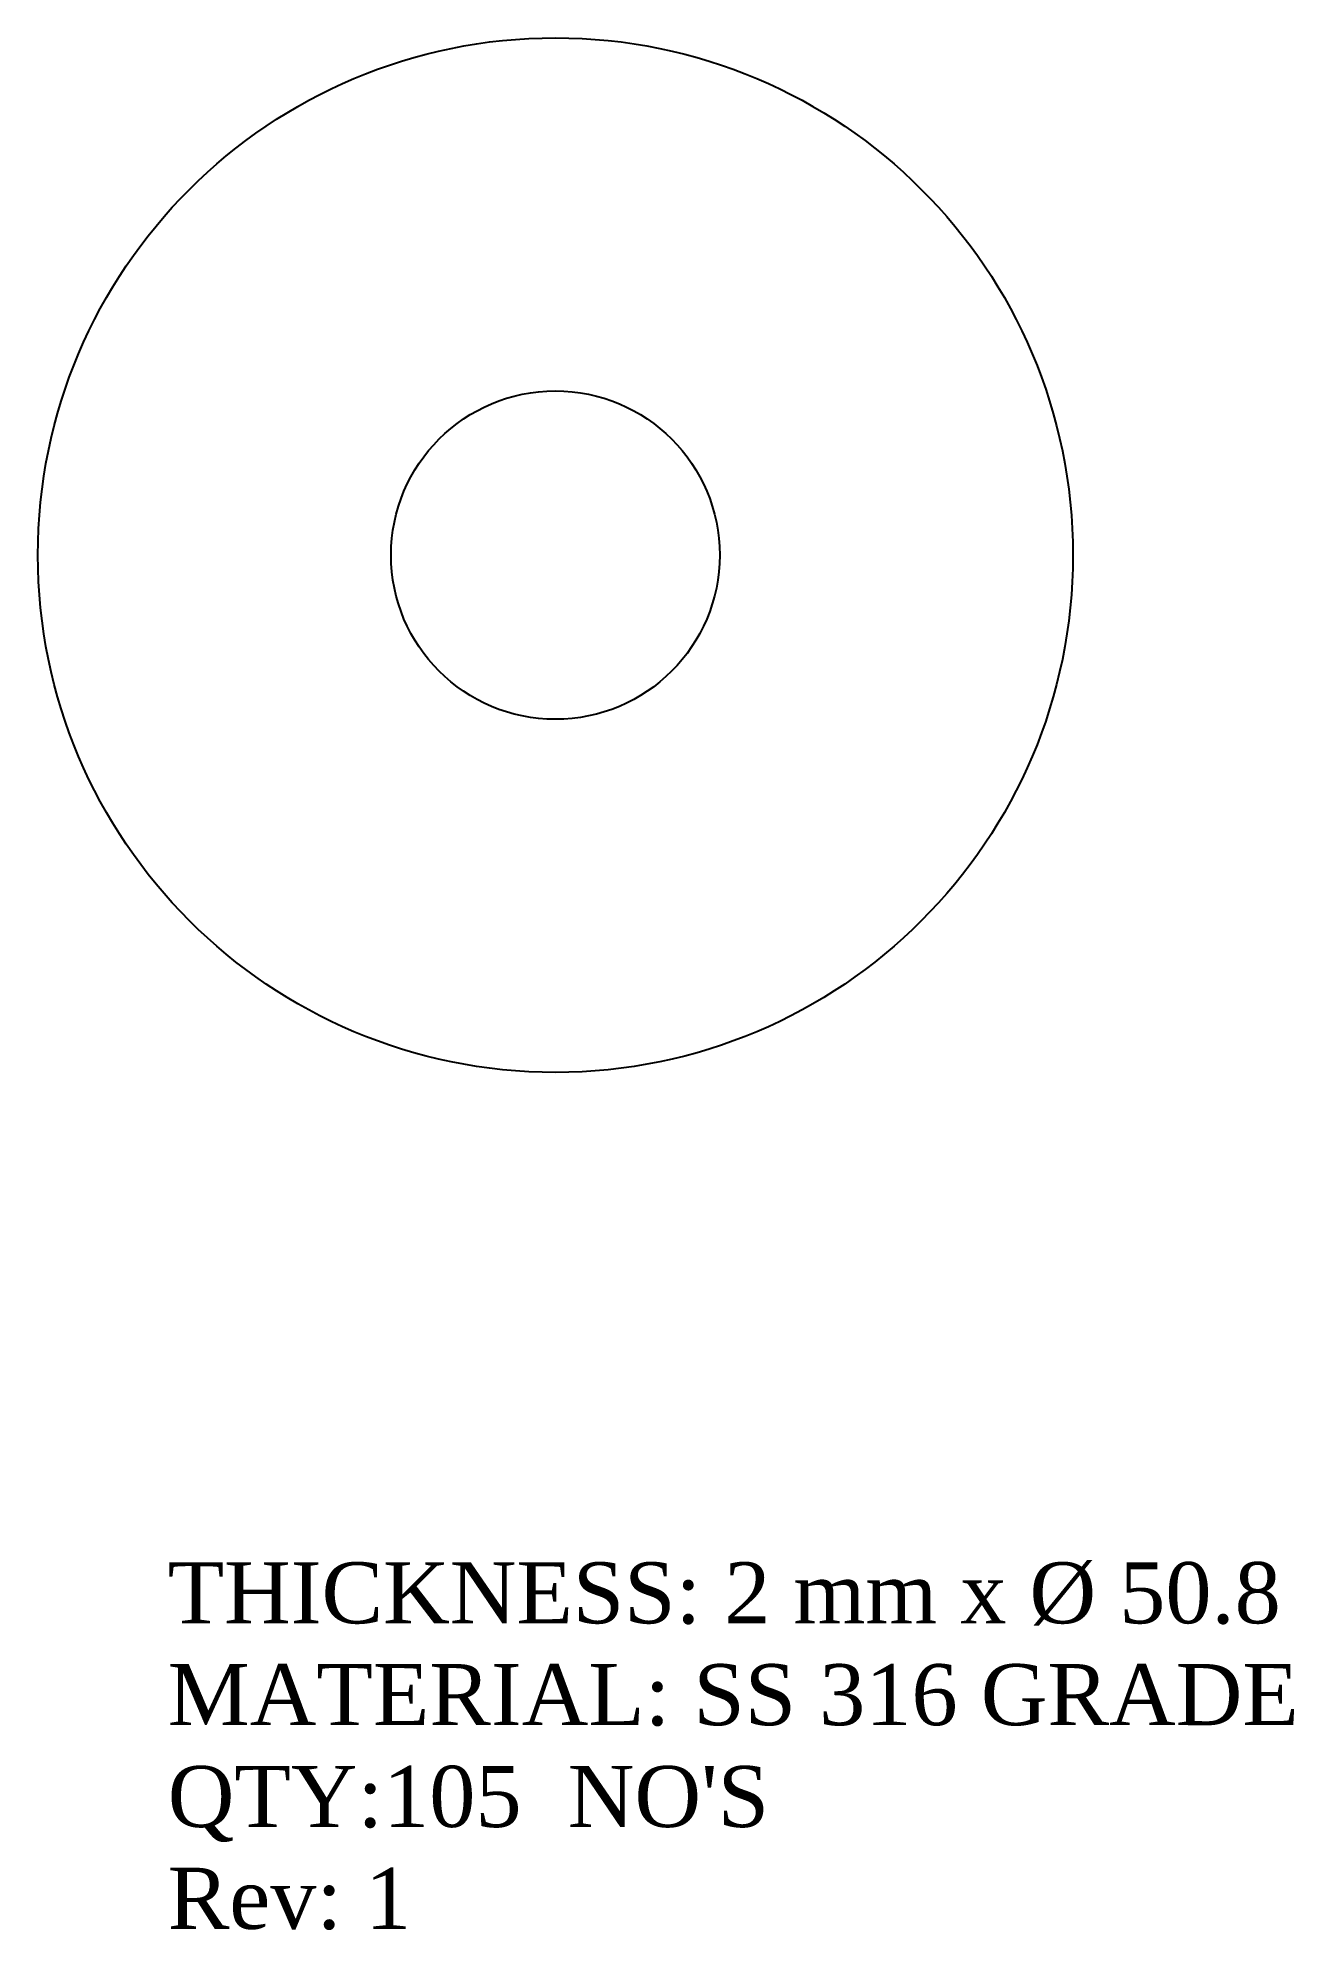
# Model space of a CAD drawing. Extents: x 78.4 to 140.1, y 595.1 to 688.
import ezdxf

# ---------------------------------------------------------------- set-up
doc = ezdxf.new("R2010")
doc.units = 0
doc.header["$MEASUREMENT"] = 0
doc.layers.add('LaserCutting', color=3, linetype='CONTINUOUS')
doc.styles.add('FX_VECTOR', font='MONOTXT.SHX', dxfattribs={"bigfont": 'BIGFONT.SHX'})

msp = doc.modelspace()

# ---------------------------------------------------------------- linework, layer by layer
at = {"layer": 'LaserCutting', "linetype": 'CONTINUOUS'}
for radius in [25.4, 8.064]:
    msp.add_circle((103.832, 662.63), radius, dxfattribs=at)

# ---------------------------------------------------------------- texts
at = {"layer": 'LaserCutting', "linetype": 'CONTINUOUS', "insert": (84.806, 613.176), "char_height": 3, "attachment_point": 1, "style": 'FX_VECTOR'}
msp.add_mtext_dynamic_manual_height_columns("{\\fTimes New Roman|b0|i0|c0|p18;THICKNESS: 2 mm x %%C 50.8\\PMATERIAL: SS 316 GRADE\\PQTY:105  NO'S\\PRev: 1}", width=165.59033, gutter_width=1, heights=[0], dxfattribs=at)

doc.saveas('drawing.dxf')
